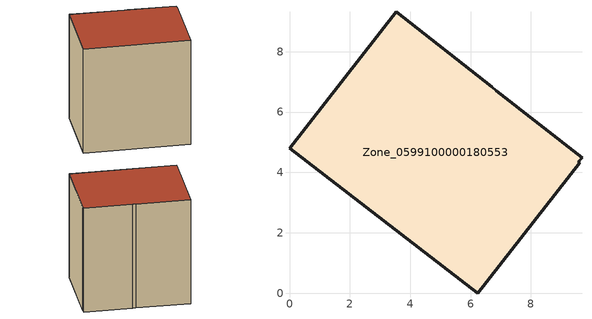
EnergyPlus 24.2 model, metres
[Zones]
Zone_0599100000180553
 floor ground (C_G): 9.69,4.49 9.57,4.36 9.62,4.32 6.24,0 0,4.8 3.53,9.32 6.7,6.84 6.86,6.71 z3.03
 wall outside (C_F): 6.24,0 9.62,4.32 9.57,4.36 9.69,4.49 6.86,6.71 6.7,6.84 3.53,9.32 0,4.8 6.24,0 z3.03:11.35
 roof outside (C_R): 9.57,4.36 9.69,4.49 6.86,6.71 6.7,6.84 3.53,9.32 0,4.8 6.24,0 9.62,4.32 z11.35
[BUILDING]
Pand.0599100000180553: North Axis=0; Terrain=City; Loads Convergence Tolerance Value=0.04; Temperature Convergence Tolerance Value=0.4; Solar Distribution=FullExterior; Maximum Number of Warmup Days=25; Minimum Number of Warmup Days=1
[Site:Location]
Rotterdam.The.Hague.AP_ZH_NLD Design_Conditions: Latitude=51.96; Longitude=4.45; Time Zone=1; Elevation=-4.5
[SITE:GROUNDTEMPERATURE:BUILDINGSURFACE]
18, 18, 18, 18, 18, 18, 18, 18, 18, 18, 18, 18
[MATERIAL] Thermal Absorptance=0.9; Solar Absorptance=0.7; Visible Absorptance=0.7
Name | Roughness | Thickness | Conductivity | Density | Specific Heat
G.TC.1946-1964 | MediumSmooth | 0.15 | 1 | 540 | 1210
F.TC.1946-1964 | Rough | 0.3 | 0.857143 | 1920 | 840
R.TC.1946-1964 | MediumRough | 0.2 | 0.235294 | 1500 | 1000
[CONSTRUCTION]
C_G: G.TC.1946-1964
C_F: F.TC.1946-1964
C_R: R.TC.1946-1964
[ZONE]
Zone_0599100000180553: Type=1; Multiplier=1; Ceiling Height=Autocalculate; Volume=Autocalculate; Floor Area=autocalculate; Part of Total Floor Area=Yes
[ZONEINFILTRATION:DESIGNFLOWRATE]
Infil_Zone_0599100000180553: Zone or ZoneList or Space or SpaceList=Zone_0599100000180553; Schedule=AlwaysOn; Design Flow Rate Calculation Method=Flow/Area; Flow Rate per Floor Area=0.003; Constant Term Coefficient=1; Temperature Term Coefficient=0; Velocity Term Coefficient=0; Velocity Squared Term Coefficient=0
[HVACTEMPLATE:ZONE:IDEALLOADSAIRSYSTEM]
Zone_0599100000180553: Maximum Heating Supply Air Temperature=50; Minimum Cooling Supply Air Temperature=13; Maximum Heating Supply Air Humidity Ratio=0.0156; Minimum Cooling Supply Air Humidity Ratio=0.0077; Heating Limit=NoLimit; Cooling Limit=NoLimit; Dehumidification Control Type=ConstantSensibleHeatRatio; Cooling Sensible Heat Ratio=0.7; Dehumidification Setpoint=60; Humidification Control Type=None; Humidification Setpoint=30; Outdoor Air Method=None; Outdoor Air Flow Rate per Person=0.00944; Outdoor Air Flow Rate per Zone Floor Area=0; Outdoor Air Flow Rate per Zone=0; Demand Controlled Ventilation Type=None; Outdoor Air Economizer Type=NoEconomizer; Heat Recovery Type=None; Sensible Heat Recovery Effectiveness=0.7; Latent Heat Recovery Effectiveness=0.65
[ZONECONTROL:THERMOSTAT]
ThermostatControl_Zone_0599100000180553: Zone or ZoneList=Zone_0599100000180553; Control Type Schedule=DualSetpointControlType; Control 1=Thermostat_Zone_0599100000180553; Temperature Difference Between Cutout And Setpoint=0
[THERMOSTATSETPOINT:DUALSETPOINT]
Thermostat_Zone_0599100000180553: Heating Setpoint Temperature Schedule=HeatingSetpoint_Zone_0599100000180553; Cooling Setpoint Temperature Schedule=CoolingSetpoint_Zone_0599100000180553
[SCHEDULE:COMPACT]
HeatingSetpoint_Zone_0599100000180553: Through: 12/31, For: AllDays, Until: 24:00, 21
CoolingSetpoint_Zone_0599100000180553: Through: 12/31, For: AllDays, Until: 24:00, 24
DualSetpointControlType: Through: 12/31, For: AllDays, Until: 24:00, 4
AlwaysOn: Through: 12/31, For: AllDays, Until: 24:00, 1
